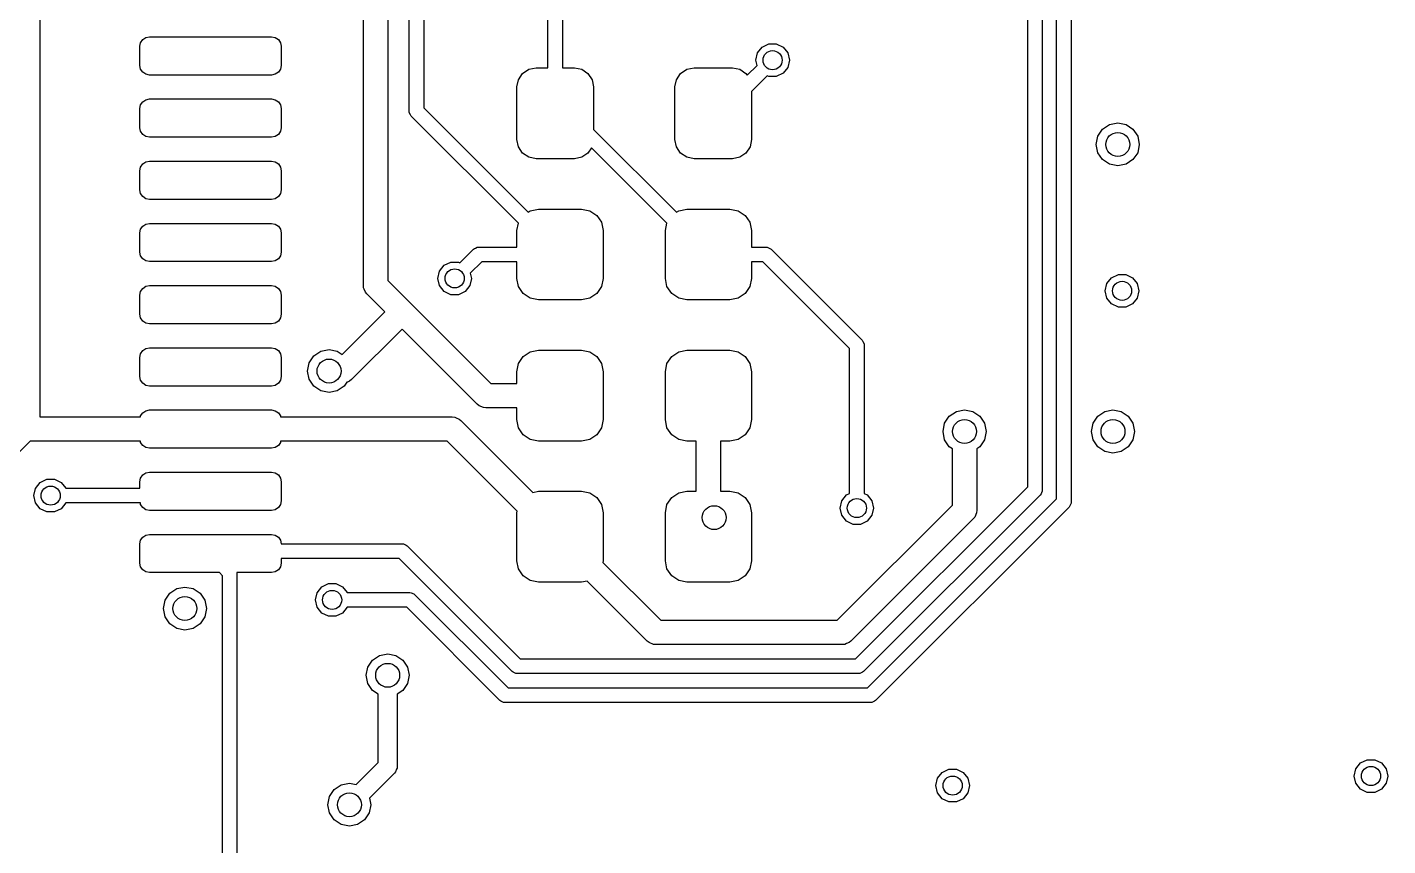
# Model space of a CAD drawing. Extents: x 0.05 to 3.89, y 0.04 to 4.21.
# Drawn here: x 3.242 to 3.801, y 0.826 to 1.162 of the extents above; entities that cross this region are included whole.
import ezdxf

# ---------------------------------------------------------------- set-up
doc = ezdxf.new("R2010")
doc.units = 0
doc.header["$MEASUREMENT"] = 0
doc.layers.add('BLACK', color=7, linetype='CONTINUOUS')

msp = doc.modelspace()

# ---------------------------------------------------------------- linework, layer by layer
at = {"layer": 'BLACK', "linetype": 'CONTINUOUS'}
for p, q in [((3.65291, 0.97329), (3.65291, 1.66808)), ((3.65891, 1.66932), (3.65891, 0.97205)), ((3.66481, 0.96836), (3.66481, 1.61545)), ((3.67081, 1.61545), (3.67081, 0.96712)), ((3.24673, 1.29665), (3.24673, 1.00205)), ((3.39857, 1.12795), (3.39857, 1.28222)), ((3.40457, 1.28346), (3.40457, 1.1292)), ((3.38976, 1.21563), (3.38976, 1.05825)), ((3.37976, 1.05618), (3.37976, 1.21356)), ((3.45566, 1.14567), (3.45566, 1.16634)), ((3.46166, 1.16634), (3.46166, 1.14567)), ((3.28905, 1.15731), (3.29032, 1.15816)), ((3.29032, 1.15816), (3.29183, 1.15846)), ((3.29183, 1.15846), (3.34203, 1.15846)), ((3.34203, 1.15846), (3.34353, 1.15816)), ((3.34353, 1.15816), (3.34481, 1.15731)), ((3.28789, 1.15453), (3.28819, 1.15603)), ((3.28789, 1.14665), (3.28789, 1.15453)), ((3.28819, 1.15603), (3.28905, 1.15731)), ((3.34481, 1.15731), (3.34566, 1.15603)), ((3.34566, 1.15603), (3.34596, 1.15453)), ((3.34596, 1.15453), (3.34596, 1.14665)), ((3.54182, 1.15181), (3.54374, 1.15421)), ((3.54374, 1.15421), (3.5465, 1.15554)), ((3.5465, 1.15554), (3.54956, 1.15554)), ((3.54956, 1.15554), (3.55233, 1.15421)), ((3.55233, 1.15421), (3.55424, 1.15181)), ((3.54114, 1.14882), (3.54182, 1.15181)), ((3.54163, 1.14666), (3.54114, 1.14882)), ((3.55424, 1.15181), (3.55492, 1.14882)), ((3.55492, 1.14882), (3.55424, 1.14583)), ((3.28819, 1.14515), (3.28789, 1.14665)), ((3.28905, 1.14387), (3.28819, 1.14515)), ((3.29032, 1.14302), (3.28905, 1.14387)), ((3.29183, 1.14272), (3.29032, 1.14302)), ((3.34203, 1.14272), (3.29183, 1.14272)), ((3.34353, 1.14302), (3.34203, 1.14272)), ((3.34481, 1.14387), (3.34353, 1.14302)), ((3.34566, 1.14515), (3.34481, 1.14387)), ((3.34596, 1.14665), (3.34566, 1.14515)), ((3.44351, 1.14081), (3.44522, 1.14336)), ((3.44522, 1.14336), (3.44777, 1.14507)), ((3.44777, 1.14507), (3.45079, 1.14567)), ((3.45079, 1.14567), (3.45566, 1.14567)), ((3.46166, 1.14567), (3.46654, 1.14567)), ((3.46654, 1.14567), (3.46955, 1.14507)), ((3.46955, 1.14507), (3.4721, 1.14336)), ((3.4721, 1.14336), (3.47381, 1.14081)), ((3.50847, 1.14081), (3.51018, 1.14336)), ((3.51018, 1.14336), (3.51273, 1.14507)), ((3.51273, 1.14507), (3.51575, 1.14567)), ((3.51575, 1.14567), (3.5315, 1.14567)), ((3.5315, 1.14567), (3.53451, 1.14507)), ((3.53451, 1.14507), (3.53706, 1.14336)), ((3.53706, 1.14336), (3.53757, 1.1426)), ((3.53757, 1.1426), (3.54163, 1.14666)), ((3.54586, 1.14241), (3.53937, 1.13591)), ((3.5465, 1.1421), (3.54586, 1.14241)), ((3.54956, 1.1421), (3.5465, 1.1421)), ((3.55233, 1.14343), (3.54956, 1.1421)), ((3.55424, 1.14583), (3.55233, 1.14343)), ((3.44291, 1.1378), (3.44351, 1.14081)), ((3.44291, 1.11614), (3.44291, 1.1378)), ((3.47381, 1.14081), (3.47441, 1.1378)), ((3.47441, 1.1378), (3.47441, 1.12038)), ((3.50787, 1.1378), (3.50847, 1.14081)), ((3.50787, 1.11614), (3.50787, 1.1378)), ((3.53937, 1.13591), (3.53937, 1.11614)), ((3.28789, 1.12894), (3.28819, 1.13044)), ((3.28819, 1.13044), (3.28905, 1.13172)), ((3.28905, 1.13172), (3.29032, 1.13257)), ((3.29032, 1.13257), (3.29183, 1.13287)), ((3.29183, 1.13287), (3.34203, 1.13287)), ((3.34203, 1.13287), (3.34353, 1.13257)), ((3.34353, 1.13257), (3.34481, 1.13172)), ((3.34481, 1.13172), (3.34566, 1.13044)), ((3.34566, 1.13044), (3.34596, 1.12894)), ((3.28789, 1.12106), (3.28789, 1.12894)), ((3.34596, 1.12894), (3.34596, 1.12106)), ((3.39863, 1.12737), (3.39857, 1.12795)), ((3.39908, 1.12629), (3.39863, 1.12737)), ((3.39945, 1.12583), (3.39908, 1.12629)), ((3.44352, 1.08177), (3.39945, 1.12583)), ((3.40457, 1.1292), (3.44746, 1.08631)), ((3.28819, 1.11956), (3.28789, 1.12106)), ((3.28905, 1.11828), (3.28819, 1.11956)), ((3.34566, 1.11956), (3.34481, 1.11828)), ((3.34596, 1.12106), (3.34566, 1.11956)), ((3.47441, 1.12038), (3.50848, 1.08631)), ((3.68178, 1.11756), (3.6837, 1.12044)), ((3.6837, 1.12044), (3.68657, 1.12236)), ((3.68657, 1.12236), (3.68996, 1.12303)), ((3.68996, 1.12303), (3.69335, 1.12236)), ((3.69335, 1.12236), (3.69622, 1.12044)), ((3.69622, 1.12044), (3.69814, 1.11756)), ((3.29032, 1.11743), (3.28905, 1.11828)), ((3.29183, 1.11713), (3.29032, 1.11743)), ((3.34203, 1.11713), (3.29183, 1.11713)), ((3.34353, 1.11743), (3.34203, 1.11713)), ((3.34481, 1.11828), (3.34353, 1.11743)), ((3.44351, 1.11313), (3.44291, 1.11614)), ((3.50847, 1.11313), (3.50787, 1.11614)), ((3.53937, 1.11614), (3.53877, 1.11313)), ((3.6811, 1.11417), (3.68178, 1.11756)), ((3.68178, 1.11078), (3.6811, 1.11417)), ((3.69814, 1.11756), (3.69882, 1.11417)), ((3.69882, 1.11417), (3.69814, 1.11078)), ((3.44522, 1.11057), (3.44351, 1.11313)), ((3.44777, 1.10887), (3.44522, 1.11057)), ((3.45079, 1.10827), (3.44777, 1.10887)), ((3.46654, 1.10827), (3.45079, 1.10827)), ((3.46955, 1.10887), (3.46654, 1.10827)), ((3.4721, 1.11057), (3.46955, 1.10887)), ((3.47356, 1.11275), (3.4721, 1.11057)), ((3.50454, 1.08177), (3.47356, 1.11275)), ((3.51018, 1.11057), (3.50847, 1.11313)), ((3.51273, 1.10887), (3.51018, 1.11057)), ((3.51575, 1.10827), (3.51273, 1.10887)), ((3.5315, 1.10827), (3.51575, 1.10827)), ((3.53451, 1.10887), (3.5315, 1.10827)), ((3.53706, 1.11057), (3.53451, 1.10887)), ((3.53877, 1.11313), (3.53706, 1.11057)), ((3.6837, 1.10791), (3.68178, 1.11078)), ((3.68657, 1.10599), (3.6837, 1.10791)), ((3.69622, 1.10791), (3.69335, 1.10599)), ((3.69814, 1.11078), (3.69622, 1.10791)), ((3.28789, 1.10335), (3.28819, 1.10485)), ((3.28789, 1.09547), (3.28789, 1.10335)), ((3.28819, 1.10485), (3.28905, 1.10613)), ((3.28905, 1.10613), (3.29032, 1.10698)), ((3.29032, 1.10698), (3.29183, 1.10728)), ((3.29183, 1.10728), (3.34203, 1.10728)), ((3.34203, 1.10728), (3.34353, 1.10698)), ((3.34353, 1.10698), (3.34481, 1.10613)), ((3.34481, 1.10613), (3.34566, 1.10485)), ((3.34566, 1.10485), (3.34596, 1.10335)), ((3.34596, 1.10335), (3.34596, 1.09547)), ((3.68996, 1.10531), (3.68657, 1.10599)), ((3.69335, 1.10599), (3.68996, 1.10531)), ((3.28819, 1.09397), (3.28789, 1.09547)), ((3.28905, 1.09269), (3.28819, 1.09397)), ((3.29032, 1.09184), (3.28905, 1.09269)), ((3.29183, 1.09154), (3.29032, 1.09184)), ((3.34203, 1.09154), (3.29183, 1.09154)), ((3.34353, 1.09184), (3.34203, 1.09154)), ((3.34481, 1.09269), (3.34353, 1.09184)), ((3.34566, 1.09397), (3.34481, 1.09269)), ((3.34596, 1.09547), (3.34566, 1.09397)), ((3.44746, 1.08631), (3.44838, 1.08692)), ((3.44838, 1.08692), (3.45177, 1.0876)), ((3.45177, 1.0876), (3.46949, 1.0876)), ((3.46949, 1.0876), (3.47288, 1.08692)), ((3.47288, 1.08692), (3.47575, 1.085)), ((3.50848, 1.08631), (3.50941, 1.08692)), ((3.50941, 1.08692), (3.5128, 1.0876)), ((3.5128, 1.0876), (3.53051, 1.0876)), ((3.53051, 1.0876), (3.5339, 1.08692)), ((3.5339, 1.08692), (3.53678, 1.085)), ((3.28819, 1.07926), (3.28905, 1.08054)), ((3.28905, 1.08054), (3.29032, 1.08139)), ((3.29032, 1.08139), (3.29183, 1.08169)), ((3.29183, 1.08169), (3.34203, 1.08169)), ((3.34203, 1.08169), (3.34353, 1.08139)), ((3.34353, 1.08139), (3.34481, 1.08054)), ((3.34481, 1.08054), (3.34566, 1.07926)), ((3.44291, 1.07874), (3.44352, 1.08177)), ((3.47575, 1.085), (3.47767, 1.08213)), ((3.47767, 1.08213), (3.47835, 1.07874)), ((3.50394, 1.07874), (3.50454, 1.08177)), ((3.53678, 1.085), (3.5387, 1.08213)), ((3.5387, 1.08213), (3.53937, 1.07874)), ((3.28789, 1.07776), (3.28819, 1.07926)), ((3.28789, 1.06988), (3.28789, 1.07776)), ((3.34566, 1.07926), (3.34596, 1.07776)), ((3.34596, 1.07776), (3.34596, 1.06988)), ((3.44291, 1.0719), (3.44291, 1.07874)), ((3.47835, 1.07874), (3.47835, 1.05906)), ((3.50394, 1.05906), (3.50394, 1.07874)), ((3.53937, 1.07874), (3.53937, 1.0719)), ((3.28819, 1.06838), (3.28789, 1.06988)), ((3.34596, 1.06988), (3.34566, 1.06838)), ((3.41949, 1.06547), (3.42504, 1.07102)), ((3.42504, 1.07102), (3.4255, 1.07139)), ((3.4255, 1.07139), (3.42586, 1.07154)), ((3.42586, 1.07154), (3.42658, 1.07184)), ((3.42658, 1.07184), (3.42717, 1.0719)), ((3.42717, 1.0719), (3.44291, 1.0719)), ((3.53937, 1.0719), (3.54528, 1.0719)), ((3.54528, 1.0719), (3.54586, 1.07184)), ((3.54586, 1.07184), (3.54694, 1.07139)), ((3.54694, 1.07139), (3.5474, 1.07102)), ((3.5474, 1.07102), (3.5848, 1.03362)), ((3.28905, 1.0671), (3.28819, 1.06838)), ((3.29032, 1.06624), (3.28905, 1.0671)), ((3.29183, 1.06594), (3.29032, 1.06624)), ((3.34203, 1.06594), (3.29183, 1.06594)), ((3.34353, 1.06624), (3.34203, 1.06594)), ((3.34481, 1.0671), (3.34353, 1.06624)), ((3.34566, 1.06838), (3.34481, 1.0671)), ((3.41112, 1.06204), (3.41303, 1.06444)), ((3.41303, 1.06444), (3.41579, 1.06577)), ((3.41579, 1.06577), (3.41886, 1.06577)), ((3.41886, 1.06577), (3.41949, 1.06547)), ((3.42841, 1.0659), (3.42372, 1.06121)), ((3.44291, 1.0659), (3.42841, 1.0659)), ((3.44291, 1.05906), (3.44291, 1.0659)), ((3.54403, 1.0659), (3.53937, 1.0659)), ((3.53937, 1.0659), (3.53937, 1.05906)), ((3.57968, 1.03025), (3.54403, 1.0659)), ((3.38976, 1.05825), (3.3992, 1.04881)), ((3.41043, 1.05906), (3.41112, 1.06204)), ((3.41112, 1.05607), (3.41043, 1.05906)), ((3.42421, 1.05906), (3.42353, 1.05607)), ((3.42372, 1.06121), (3.42421, 1.05906)), ((3.44359, 1.05567), (3.44291, 1.05906)), ((3.47835, 1.05906), (3.47767, 1.05567)), ((3.50461, 1.05567), (3.50394, 1.05906)), ((3.53937, 1.05906), (3.5387, 1.05567)), ((3.68552, 1.05693), (3.68744, 1.05932)), ((3.68744, 1.05932), (3.6902, 1.06065)), ((3.6902, 1.06065), (3.69327, 1.06065)), ((3.69327, 1.06065), (3.69603, 1.05932)), ((3.69603, 1.05932), (3.69794, 1.05693)), ((3.28789, 1.05217), (3.28819, 1.05367)), ((3.28789, 1.04429), (3.28789, 1.05217)), ((3.28819, 1.05367), (3.28905, 1.05495)), ((3.28905, 1.05495), (3.29032, 1.0558)), ((3.29032, 1.0558), (3.29183, 1.0561)), ((3.29183, 1.0561), (3.34203, 1.0561)), ((3.34203, 1.0561), (3.34353, 1.0558)), ((3.34353, 1.0558), (3.34481, 1.05495)), ((3.34481, 1.05495), (3.34566, 1.05367)), ((3.34566, 1.05367), (3.34596, 1.05217)), ((3.34596, 1.05217), (3.34596, 1.04429)), ((3.37986, 1.05521), (3.37976, 1.05618)), ((3.38012, 1.05457), (3.37986, 1.05521)), ((3.37986, 1.05521), (3.37986, 1.05521)), ((3.38061, 1.0534), (3.38012, 1.05457)), ((3.38123, 1.05265), (3.38061, 1.0534)), ((3.38061, 1.0534), (3.38061, 1.0534)), ((3.3886, 1.04528), (3.38123, 1.05265)), ((3.41303, 1.05367), (3.41112, 1.05607)), ((3.41579, 1.05234), (3.41303, 1.05367)), ((3.41886, 1.05234), (3.41579, 1.05234)), ((3.42162, 1.05367), (3.41886, 1.05234)), ((3.42353, 1.05607), (3.42162, 1.05367)), ((3.44551, 1.05279), (3.44359, 1.05567)), ((3.44838, 1.05087), (3.44551, 1.05279)), ((3.47575, 1.05279), (3.47288, 1.05087)), ((3.47767, 1.05567), (3.47575, 1.05279)), ((3.50653, 1.05279), (3.50461, 1.05567)), ((3.50941, 1.05087), (3.50653, 1.05279)), ((3.53678, 1.05279), (3.5339, 1.05087)), ((3.5387, 1.05567), (3.53678, 1.05279)), ((3.68484, 1.05394), (3.68552, 1.05693)), ((3.68552, 1.05095), (3.68484, 1.05394)), ((3.69794, 1.05693), (3.69862, 1.05394)), ((3.69862, 1.05394), (3.69794, 1.05095)), ((3.3992, 1.04881), (3.3992, 1.04881)), ((3.3992, 1.04881), (3.43219, 1.01583)), ((3.45177, 1.0502), (3.44838, 1.05087)), ((3.46949, 1.0502), (3.45177, 1.0502)), ((3.47288, 1.05087), (3.46949, 1.0502)), ((3.5128, 1.0502), (3.50941, 1.05087)), ((3.53051, 1.0502), (3.5128, 1.0502)), ((3.5339, 1.05087), (3.53051, 1.0502)), ((3.68744, 1.04855), (3.68552, 1.05095)), ((3.6902, 1.04722), (3.68744, 1.04855)), ((3.69327, 1.04722), (3.6902, 1.04722)), ((3.69603, 1.04855), (3.69327, 1.04722)), ((3.69794, 1.05095), (3.69603, 1.04855)), ((3.28819, 1.04278), (3.28789, 1.04429)), ((3.28905, 1.04151), (3.28819, 1.04278)), ((3.29032, 1.04065), (3.28905, 1.04151)), ((3.29183, 1.04035), (3.29032, 1.04065)), ((3.34353, 1.04065), (3.34203, 1.04035)), ((3.34481, 1.04151), (3.34353, 1.04065)), ((3.34566, 1.04278), (3.34481, 1.04151)), ((3.34596, 1.04429), (3.34566, 1.04278)), ((3.37108, 1.02776), (3.3886, 1.04528)), ((3.34203, 1.04035), (3.29183, 1.04035)), ((3.39567, 1.0382), (3.37487, 1.0174)), ((3.42658, 1.00729), (3.39567, 1.0382)), ((3.28905, 1.02936), (3.29032, 1.03021)), ((3.29032, 1.03021), (3.29183, 1.03051)), ((3.29183, 1.03051), (3.34203, 1.03051)), ((3.34203, 1.03051), (3.34353, 1.03021)), ((3.34353, 1.03021), (3.34481, 1.02936)), ((3.36226, 1.02912), (3.36565, 1.0298)), ((3.36565, 1.0298), (3.36904, 1.02912)), ((3.44838, 1.02885), (3.45177, 1.02953)), ((3.45177, 1.02953), (3.46949, 1.02953)), ((3.46949, 1.02953), (3.47288, 1.02885)), ((3.50941, 1.02885), (3.5128, 1.02953)), ((3.5128, 1.02953), (3.53051, 1.02953)), ((3.53051, 1.02953), (3.5339, 1.02885)), ((3.57968, 0.97058), (3.57968, 1.03025)), ((3.5848, 1.03362), (3.58517, 1.03316)), ((3.58517, 1.03316), (3.58562, 1.03208)), ((3.58562, 1.03208), (3.58568, 1.0315)), ((3.58568, 1.0315), (3.58568, 0.97058)), ((3.28789, 1.02657), (3.28819, 1.02808)), ((3.28789, 1.0187), (3.28789, 1.02657)), ((3.28819, 1.02808), (3.28905, 1.02936)), ((3.34481, 1.02936), (3.34566, 1.02808)), ((3.34566, 1.02808), (3.34596, 1.02657)), ((3.34596, 1.02657), (3.34596, 1.0187)), ((3.35679, 1.02094), (3.35747, 1.02433)), ((3.35747, 1.02433), (3.35939, 1.0272)), ((3.35939, 1.0272), (3.36226, 1.02912)), ((3.36904, 1.02912), (3.37108, 1.02776)), ((3.44291, 1.02067), (3.44359, 1.02406)), ((3.44359, 1.02406), (3.44551, 1.02693)), ((3.44551, 1.02693), (3.44838, 1.02885)), ((3.47288, 1.02885), (3.47575, 1.02693)), ((3.47575, 1.02693), (3.47767, 1.02406)), ((3.47767, 1.02406), (3.47835, 1.02067)), ((3.50394, 1.02067), (3.50461, 1.02406)), ((3.50461, 1.02406), (3.50653, 1.02693)), ((3.50653, 1.02693), (3.50941, 1.02885)), ((3.5339, 1.02885), (3.53678, 1.02693)), ((3.53678, 1.02693), (3.5387, 1.02406)), ((3.5387, 1.02406), (3.53937, 1.02067)), ((3.28819, 1.01719), (3.28789, 1.0187)), ((3.34596, 1.0187), (3.34566, 1.01719)), ((3.35747, 1.01755), (3.35679, 1.02094)), ((3.44291, 1.01583), (3.44291, 1.02067)), ((3.47835, 1.02067), (3.47835, 1.00098)), ((3.50394, 1.00098), (3.50394, 1.02067)), ((3.53937, 1.02067), (3.53937, 1.00098)), ((3.28905, 1.01592), (3.28819, 1.01719)), ((3.29032, 1.01506), (3.28905, 1.01592)), ((3.29183, 1.01476), (3.29032, 1.01506)), ((3.34203, 1.01476), (3.29183, 1.01476)), ((3.34353, 1.01506), (3.34203, 1.01476)), ((3.34481, 1.01592), (3.34353, 1.01506)), ((3.34566, 1.01719), (3.34481, 1.01592)), ((3.35939, 1.01468), (3.35747, 1.01755)), ((3.36226, 1.01276), (3.35939, 1.01468)), ((3.36565, 1.01208), (3.36226, 1.01276)), ((3.36904, 1.01276), (3.36565, 1.01208)), ((3.37191, 1.01468), (3.36904, 1.01276)), ((3.37302, 1.01633), (3.37191, 1.01468)), ((3.37326, 1.01643), (3.37302, 1.01633)), ((3.37411, 1.01678), (3.37326, 1.01643)), ((3.37487, 1.0174), (3.37411, 1.01678)), ((3.37411, 1.01678), (3.37411, 1.01678)), ((3.43219, 1.01583), (3.44291, 1.01583)), ((3.42734, 1.00667), (3.42658, 1.00729)), ((3.24673, 1.00205), (3.28811, 1.00205)), ((3.28811, 1.00205), (3.28819, 1.00249)), ((3.28819, 1.00249), (3.28905, 1.00377)), ((3.28905, 1.00377), (3.29032, 1.00462)), ((3.29032, 1.00462), (3.29183, 1.00492)), ((3.29183, 1.00492), (3.34203, 1.00492)), ((3.34203, 1.00492), (3.34353, 1.00462)), ((3.34353, 1.00462), (3.34481, 1.00377)), ((3.34481, 1.00377), (3.34566, 1.00249)), ((3.34566, 1.00249), (3.34575, 1.00205)), ((3.34575, 1.00205), (3.41634, 1.00205)), ((3.41634, 1.00205), (3.41731, 1.00195)), ((3.41731, 1.00195), (3.41731, 1.00195)), ((3.41731, 1.00195), (3.4179, 1.00171)), ((3.4179, 1.00171), (3.41912, 1.0012)), ((3.42914, 1.00592), (3.42734, 1.00667)), ((3.43012, 1.00583), (3.42914, 1.00592)), ((3.42914, 1.00592), (3.42914, 1.00592)), ((3.44291, 1.00583), (3.43012, 1.00583)), ((3.44291, 1.00098), (3.44291, 1.00583)), ((3.61878, 0.99945), (3.6207, 1.00233)), ((3.6207, 1.00233), (3.62358, 1.00425)), ((3.62358, 1.00425), (3.62697, 1.00492)), ((3.62697, 1.00492), (3.63036, 1.00425)), ((3.63036, 1.00425), (3.63323, 1.00233)), ((3.63323, 1.00233), (3.63515, 0.99945)), ((3.67981, 0.99945), (3.68173, 1.00233)), ((3.68173, 1.00233), (3.6846, 1.00425)), ((3.6846, 1.00425), (3.68799, 1.00492)), ((3.68799, 1.00492), (3.69138, 1.00425)), ((3.69138, 1.00425), (3.69426, 1.00233)), ((3.69426, 1.00233), (3.69618, 0.99945)), ((3.41912, 1.0012), (3.41912, 1.0012)), ((3.41912, 1.0012), (3.41987, 1.00058)), ((3.41987, 1.00058), (3.44946, 0.971)), ((3.44359, 0.99759), (3.44291, 1.00098)), ((3.44551, 0.99472), (3.44359, 0.99759)), ((3.47767, 0.99759), (3.47575, 0.99472)), ((3.47835, 1.00098), (3.47767, 0.99759)), ((3.50461, 0.99759), (3.50394, 1.00098)), ((3.50653, 0.99472), (3.50461, 0.99759)), ((3.5387, 0.99759), (3.53678, 0.99472)), ((3.53937, 1.00098), (3.5387, 0.99759)), ((3.61811, 0.99606), (3.61878, 0.99945)), ((3.61878, 0.99267), (3.61811, 0.99606)), ((3.63515, 0.99945), (3.63583, 0.99606)), ((3.63583, 0.99606), (3.63515, 0.99267)), ((3.67913, 0.99606), (3.67981, 0.99945)), ((3.67981, 0.99267), (3.67913, 0.99606)), ((3.69618, 0.99945), (3.69685, 0.99606)), ((3.69685, 0.99606), (3.69618, 0.99267)), ((3.24282, 0.99205), (3.1931, 0.94233)), ((3.28811, 0.99205), (3.24282, 0.99205)), ((3.28819, 0.9916), (3.28811, 0.99205)), ((3.28905, 0.99033), (3.28819, 0.9916)), ((3.29032, 0.98947), (3.28905, 0.99033)), ((3.34481, 0.99033), (3.34353, 0.98947)), ((3.34566, 0.9916), (3.34481, 0.99033)), ((3.34575, 0.99205), (3.34566, 0.9916)), ((3.41427, 0.99205), (3.34575, 0.99205)), ((3.44305, 0.96327), (3.41427, 0.99205)), ((3.44838, 0.9928), (3.44551, 0.99472)), ((3.45177, 0.99213), (3.44838, 0.9928)), ((3.46949, 0.99213), (3.45177, 0.99213)), ((3.47288, 0.9928), (3.46949, 0.99213)), ((3.47575, 0.99472), (3.47288, 0.9928)), ((3.50941, 0.9928), (3.50653, 0.99472)), ((3.5128, 0.99213), (3.50941, 0.9928)), ((3.51665, 0.99213), (3.5128, 0.99213)), ((3.51665, 0.97146), (3.51665, 0.99213)), ((3.53051, 0.99213), (3.52665, 0.99213)), ((3.52665, 0.99213), (3.52665, 0.97146)), ((3.5339, 0.9928), (3.53051, 0.99213)), ((3.53678, 0.99472), (3.5339, 0.9928)), ((3.6207, 0.9898), (3.61878, 0.99267)), ((3.63515, 0.99267), (3.63323, 0.9898)), ((3.68173, 0.9898), (3.67981, 0.99267)), ((3.69618, 0.99267), (3.69426, 0.9898)), ((3.29183, 0.98917), (3.29032, 0.98947)), ((3.34203, 0.98917), (3.29183, 0.98917)), ((3.34353, 0.98947), (3.34203, 0.98917)), ((3.62197, 0.98895), (3.6207, 0.9898)), ((3.62197, 0.96571), (3.62197, 0.98895)), ((3.63323, 0.9898), (3.63197, 0.98895)), ((3.63197, 0.98895), (3.63197, 0.96364)), ((3.6846, 0.98788), (3.68173, 0.9898)), ((3.68799, 0.9872), (3.6846, 0.98788)), ((3.69138, 0.98788), (3.68799, 0.9872)), ((3.69426, 0.9898), (3.69138, 0.98788)), ((3.28905, 0.97818), (3.29032, 0.97903)), ((3.29032, 0.97903), (3.29183, 0.97933)), ((3.29183, 0.97933), (3.34203, 0.97933)), ((3.34203, 0.97933), (3.34353, 0.97903)), ((3.34353, 0.97903), (3.34481, 0.97818)), ((3.24497, 0.97267), (3.24689, 0.97507)), ((3.24689, 0.97507), (3.24965, 0.9764)), ((3.24965, 0.9764), (3.25271, 0.9764)), ((3.25271, 0.9764), (3.25548, 0.97507)), ((3.25548, 0.97507), (3.25738, 0.97269)), ((3.28789, 0.97539), (3.28819, 0.9769)), ((3.28789, 0.97269), (3.28789, 0.97539)), ((3.28819, 0.9769), (3.28905, 0.97818)), ((3.34481, 0.97818), (3.34566, 0.9769)), ((3.34566, 0.9769), (3.34596, 0.97539)), ((3.34596, 0.97539), (3.34596, 0.96752)), ((3.24429, 0.96969), (3.24497, 0.97267)), ((3.24497, 0.9667), (3.24429, 0.96969)), ((3.25738, 0.97269), (3.28789, 0.97269)), ((3.44946, 0.971), (3.45177, 0.97146)), ((3.45177, 0.97146), (3.46949, 0.97146)), ((3.46949, 0.97146), (3.47288, 0.97078)), ((3.47288, 0.97078), (3.47575, 0.96886)), ((3.47575, 0.96886), (3.47767, 0.96599)), ((3.50461, 0.96599), (3.50653, 0.96886)), ((3.50653, 0.96886), (3.50941, 0.97078)), ((3.50941, 0.97078), (3.5128, 0.97146)), ((3.5128, 0.97146), (3.51665, 0.97146)), ((3.52665, 0.97146), (3.53051, 0.97146)), ((3.53051, 0.97146), (3.5339, 0.97078)), ((3.5339, 0.97078), (3.53678, 0.96886)), ((3.53678, 0.96886), (3.5387, 0.96599)), ((3.57647, 0.96756), (3.57838, 0.96995)), ((3.57838, 0.96995), (3.57968, 0.97058)), ((3.5821, 0.90248), (3.65291, 0.97329)), ((3.65803, 0.96993), (3.58546, 0.89736)), ((3.58568, 0.97058), (3.58697, 0.96995)), ((3.58697, 0.96995), (3.58888, 0.96756)), ((3.58703, 0.89057), (3.66481, 0.96836)), ((3.6584, 0.97038), (3.65803, 0.96993)), ((3.6586, 0.97087), (3.6584, 0.97038)), ((3.65885, 0.97146), (3.6586, 0.97087)), ((3.65891, 0.97205), (3.65885, 0.97146)), ((3.24689, 0.9643), (3.24497, 0.9667)), ((3.24965, 0.96297), (3.24689, 0.9643)), ((3.25271, 0.96297), (3.24965, 0.96297)), ((3.25548, 0.9643), (3.25271, 0.96297)), ((3.25738, 0.96669), (3.25548, 0.9643)), ((3.28806, 0.96669), (3.25738, 0.96669)), ((3.28819, 0.96601), (3.28806, 0.96669)), ((3.28905, 0.96474), (3.28819, 0.96601)), ((3.29032, 0.96388), (3.28905, 0.96474)), ((3.29183, 0.96358), (3.29032, 0.96388)), ((3.34203, 0.96358), (3.29183, 0.96358)), ((3.34353, 0.96388), (3.34203, 0.96358)), ((3.34481, 0.96474), (3.34353, 0.96388)), ((3.34566, 0.96601), (3.34481, 0.96474)), ((3.34596, 0.96752), (3.34566, 0.96601)), ((3.44291, 0.9626), (3.44305, 0.96327)), ((3.44291, 0.94291), (3.44291, 0.9626)), ((3.47767, 0.96599), (3.47835, 0.9626)), ((3.47835, 0.9626), (3.47835, 0.94291)), ((3.50394, 0.9626), (3.50461, 0.96599)), ((3.50394, 0.94291), (3.50394, 0.9626)), ((3.5387, 0.96599), (3.53937, 0.9626)), ((3.53937, 0.9626), (3.53937, 0.94291)), ((3.57464, 0.91839), (3.62197, 0.96571)), ((3.57579, 0.96457), (3.57647, 0.96756)), ((3.57647, 0.96158), (3.57579, 0.96457)), ((3.58888, 0.96756), (3.58957, 0.96457)), ((3.58957, 0.96457), (3.58888, 0.96158)), ((3.66993, 0.96499), (3.59039, 0.88545)), ((3.63187, 0.96267), (3.63113, 0.96086)), ((3.63197, 0.96364), (3.63187, 0.96267)), ((3.63187, 0.96267), (3.63187, 0.96267)), ((3.67031, 0.96545), (3.66993, 0.96499)), ((3.67052, 0.96597), (3.67031, 0.96545)), ((3.67075, 0.96653), (3.67052, 0.96597)), ((3.67081, 0.96712), (3.67075, 0.96653)), ((3.57838, 0.95918), (3.57647, 0.96158)), ((3.58114, 0.95785), (3.57838, 0.95918)), ((3.6305, 0.96011), (3.58025, 0.90985)), ((3.58421, 0.95785), (3.58114, 0.95785)), ((3.58697, 0.95918), (3.58421, 0.95785)), ((3.58888, 0.96158), (3.58697, 0.95918)), ((3.63113, 0.96086), (3.6305, 0.96011)), ((3.28789, 0.9498), (3.28819, 0.95131)), ((3.28819, 0.95131), (3.28905, 0.95259)), ((3.28905, 0.95259), (3.29032, 0.95344)), ((3.29032, 0.95344), (3.29183, 0.95374)), ((3.29183, 0.95374), (3.34203, 0.95374)), ((3.34203, 0.95374), (3.34353, 0.95344)), ((3.34353, 0.95344), (3.34481, 0.95259)), ((3.34481, 0.95259), (3.34566, 0.95131)), ((3.34566, 0.95131), (3.34596, 0.94985)), ((3.28789, 0.94193), (3.28789, 0.9498)), ((3.34596, 0.94985), (3.39567, 0.94985)), ((3.39567, 0.94985), (3.39625, 0.94979)), ((3.39625, 0.94979), (3.39734, 0.94934)), ((3.39734, 0.94934), (3.39779, 0.94897)), ((3.39779, 0.94897), (3.44428, 0.90248)), ((3.28819, 0.94042), (3.28789, 0.94193)), ((3.28905, 0.93915), (3.28819, 0.94042)), ((3.34566, 0.94042), (3.34481, 0.93915)), ((3.34596, 0.94193), (3.34566, 0.94042)), ((3.39443, 0.94385), (3.34596, 0.94385)), ((3.34596, 0.94385), (3.34596, 0.94193)), ((3.44092, 0.89736), (3.39443, 0.94385)), ((3.44359, 0.93952), (3.44291, 0.94291)), ((3.47835, 0.94291), (3.47821, 0.94224)), ((3.47821, 0.94224), (3.50207, 0.91839)), ((3.50461, 0.93952), (3.50394, 0.94291)), ((3.53937, 0.94291), (3.5387, 0.93952)), ((3.29032, 0.93829), (3.28905, 0.93915)), ((3.29183, 0.93799), (3.29032, 0.93829)), ((3.32056, 0.93799), (3.29183, 0.93799)), ((3.3218, 0.93675), (3.32056, 0.93799)), ((3.3218, 0.7247), (3.3218, 0.93675)), ((3.34203, 0.93799), (3.3278, 0.93799)), ((3.3278, 0.93799), (3.3278, 0.72432)), ((3.34353, 0.93829), (3.34203, 0.93799)), ((3.34481, 0.93915), (3.34353, 0.93829)), ((3.44551, 0.93665), (3.44359, 0.93952)), ((3.44838, 0.93473), (3.44551, 0.93665)), ((3.45177, 0.93406), (3.44838, 0.93473)), ((3.4718, 0.93451), (3.46949, 0.93406)), ((3.49646, 0.90985), (3.4718, 0.93451)), ((3.50653, 0.93665), (3.50461, 0.93952)), ((3.50941, 0.93473), (3.50653, 0.93665)), ((3.5128, 0.93406), (3.50941, 0.93473)), ((3.5339, 0.93473), (3.53051, 0.93406)), ((3.53678, 0.93665), (3.5339, 0.93473)), ((3.5387, 0.93952), (3.53678, 0.93665)), ((3.29821, 0.92662), (3.30013, 0.92949)), ((3.30013, 0.92949), (3.303, 0.93141)), ((3.303, 0.93141), (3.30639, 0.93209)), ((3.30639, 0.93209), (3.30978, 0.93141)), ((3.30978, 0.93141), (3.31265, 0.92949)), ((3.31265, 0.92949), (3.31457, 0.92662)), ((3.36004, 0.92677), (3.36072, 0.92976)), ((3.36072, 0.92976), (3.36263, 0.93216)), ((3.36263, 0.93216), (3.3654, 0.93349)), ((3.3654, 0.93349), (3.36846, 0.93349)), ((3.36846, 0.93349), (3.37122, 0.93216)), ((3.37122, 0.93216), (3.37313, 0.92977)), ((3.37313, 0.92977), (3.39882, 0.92977)), ((3.39882, 0.92977), (3.3994, 0.92971)), ((3.3994, 0.92971), (3.40049, 0.92927)), ((3.40049, 0.92927), (3.40094, 0.92889)), ((3.40094, 0.92889), (3.43926, 0.89057)), ((3.46949, 0.93406), (3.45177, 0.93406)), ((3.53051, 0.93406), (3.5128, 0.93406)), ((3.29753, 0.92323), (3.29821, 0.92662)), ((3.29821, 0.91984), (3.29753, 0.92323)), ((3.31457, 0.92662), (3.31525, 0.92323)), ((3.31525, 0.92323), (3.31457, 0.91984)), ((3.36072, 0.92378), (3.36004, 0.92677)), ((3.36263, 0.92139), (3.36072, 0.92378)), ((3.37313, 0.92377), (3.37122, 0.92139)), ((3.39758, 0.92377), (3.37313, 0.92377)), ((3.43589, 0.88545), (3.39758, 0.92377)), ((3.30013, 0.91696), (3.29821, 0.91984)), ((3.31457, 0.91984), (3.31265, 0.91696)), ((3.3654, 0.92005), (3.36263, 0.92139)), ((3.36846, 0.92005), (3.3654, 0.92005)), ((3.37122, 0.92139), (3.36846, 0.92005)), ((3.50207, 0.91839), (3.57464, 0.91839)), ((3.303, 0.91504), (3.30013, 0.91696)), ((3.30639, 0.91437), (3.303, 0.91504)), ((3.30978, 0.91504), (3.30639, 0.91437)), ((3.31265, 0.91696), (3.30978, 0.91504)), ((3.49722, 0.90923), (3.49646, 0.90985)), ((3.49902, 0.90848), (3.49722, 0.90923)), ((3.5, 0.90839), (3.49902, 0.90848)), ((3.49902, 0.90848), (3.49902, 0.90848)), ((3.57671, 0.90839), (3.5, 0.90839)), ((3.57769, 0.90848), (3.57671, 0.90839)), ((3.57844, 0.90879), (3.57769, 0.90848)), ((3.57769, 0.90848), (3.57769, 0.90848)), ((3.57949, 0.90923), (3.57844, 0.90879)), ((3.58025, 0.90985), (3.57949, 0.90923)), ((3.57949, 0.90923), (3.57949, 0.90923)), ((3.38158, 0.89915), (3.3835, 0.90203)), ((3.3835, 0.90203), (3.38637, 0.90395)), ((3.38637, 0.90395), (3.38976, 0.90462)), ((3.38976, 0.90462), (3.39315, 0.90395)), ((3.39315, 0.90395), (3.39603, 0.90203)), ((3.39603, 0.90203), (3.39795, 0.89915)), ((3.44428, 0.90248), (3.5821, 0.90248)), ((3.38091, 0.89576), (3.38158, 0.89915)), ((3.38158, 0.89237), (3.38091, 0.89576)), ((3.39795, 0.89915), (3.39862, 0.89576)), ((3.39862, 0.89576), (3.39795, 0.89237)), ((3.44137, 0.89699), (3.44092, 0.89736)), ((3.44245, 0.89654), (3.44137, 0.89699)), ((3.44304, 0.89648), (3.44245, 0.89654)), ((3.58334, 0.89648), (3.44304, 0.89648)), ((3.58392, 0.89654), (3.58334, 0.89648)), ((3.58501, 0.89699), (3.58392, 0.89654)), ((3.58546, 0.89736), (3.58501, 0.89699)), ((3.3835, 0.8895), (3.38158, 0.89237)), ((3.39795, 0.89237), (3.39603, 0.8895)), ((3.43926, 0.89057), (3.44055, 0.89057)), ((3.44055, 0.89057), (3.58703, 0.89057)), ((3.38583, 0.88795), (3.3835, 0.8895)), ((3.38583, 0.8599), (3.38583, 0.88795)), ((3.39603, 0.8895), (3.3937, 0.88795)), ((3.3937, 0.88795), (3.3937, 0.85827)), ((3.43635, 0.88508), (3.43589, 0.88545)), ((3.43743, 0.88463), (3.43635, 0.88508)), ((3.43802, 0.88457), (3.43743, 0.88463)), ((3.44055, 0.88457), (3.43802, 0.88457)), ((3.58827, 0.88457), (3.44055, 0.88457)), ((3.58886, 0.88463), (3.58827, 0.88457)), ((3.58994, 0.88508), (3.58886, 0.88463)), ((3.59039, 0.88545), (3.58994, 0.88508)), ((3.37676, 0.85083), (3.38583, 0.8599)), ((3.39304, 0.85608), (3.39255, 0.85548)), ((3.39345, 0.85709), (3.39304, 0.85608)), ((3.39363, 0.8575), (3.39345, 0.85709)), ((3.3937, 0.85827), (3.39363, 0.8575)), ((3.61775, 0.85578), (3.62051, 0.85711)), ((3.62051, 0.85711), (3.62358, 0.85711)), ((3.62358, 0.85711), (3.62634, 0.85578)), ((3.7872, 0.85433), (3.78789, 0.85732)), ((3.78789, 0.85732), (3.7898, 0.85972)), ((3.7898, 0.85972), (3.79256, 0.86105)), ((3.79256, 0.86105), (3.79563, 0.86105)), ((3.79563, 0.86105), (3.79839, 0.85972)), ((3.79839, 0.85972), (3.8003, 0.85732)), ((3.8003, 0.85732), (3.80098, 0.85433)), ((3.36775, 0.84878), (3.37063, 0.8507)), ((3.37063, 0.8507), (3.37402, 0.85138)), ((3.37402, 0.85138), (3.37676, 0.85083)), ((3.39255, 0.85548), (3.38233, 0.84526)), ((3.61516, 0.85039), (3.61584, 0.85338)), ((3.61584, 0.8474), (3.61516, 0.85039)), ((3.61584, 0.85338), (3.61775, 0.85578)), ((3.62634, 0.85578), (3.62825, 0.85338)), ((3.62825, 0.85338), (3.62894, 0.85039)), ((3.62894, 0.85039), (3.62825, 0.8474)), ((3.78789, 0.85134), (3.7872, 0.85433)), ((3.7898, 0.84894), (3.78789, 0.85134)), ((3.8003, 0.85134), (3.79839, 0.84894)), ((3.80098, 0.85433), (3.8003, 0.85134)), ((3.36516, 0.84252), (3.36583, 0.84591)), ((3.36583, 0.84591), (3.36775, 0.84878)), ((3.38233, 0.84526), (3.38287, 0.84252)), ((3.61775, 0.84501), (3.61584, 0.8474)), ((3.62051, 0.84368), (3.61775, 0.84501)), ((3.62634, 0.84501), (3.62358, 0.84368)), ((3.62825, 0.8474), (3.62634, 0.84501)), ((3.79256, 0.84761), (3.7898, 0.84894)), ((3.79563, 0.84761), (3.79256, 0.84761)), ((3.79839, 0.84894), (3.79563, 0.84761)), ((3.36583, 0.83913), (3.36516, 0.84252)), ((3.38287, 0.84252), (3.3822, 0.83913)), ((3.62358, 0.84368), (3.62051, 0.84368)), ((3.36775, 0.83626), (3.36583, 0.83913)), ((3.37063, 0.83434), (3.36775, 0.83626)), ((3.37402, 0.83366), (3.37063, 0.83434)), ((3.37741, 0.83434), (3.37402, 0.83366)), ((3.38028, 0.83626), (3.37741, 0.83434)), ((3.3822, 0.83913), (3.38028, 0.83626))]:
    msp.add_line(p, q, dxfattribs=at)
at = {"layer": 'BLACK'}
for centre, radius in [((3.54803, 1.14882), 0.00394), ((3.68996, 1.11417), 0.00492), ((3.41732, 1.05906), 0.00394), ((3.69173, 1.05394), 0.00394), ((3.36565, 1.02094), 0.00492), ((3.62697, 0.99606), 0.00492), ((3.68799, 0.99606), 0.00492), ((3.25118, 0.96969), 0.00394), ((3.58268, 0.96457), 0.00394), ((3.52402, 0.96063), 0.00492), ((3.36693, 0.92677), 0.00394), ((3.30639, 0.92323), 0.00492), ((3.38976, 0.89576), 0.00492), ((3.79409, 0.85433), 0.00394), ((3.62205, 0.85039), 0.00394), ((3.37402, 0.84252), 0.00492)]:
    msp.add_circle(centre, radius, dxfattribs=at)

doc.saveas('drawing.dxf')
